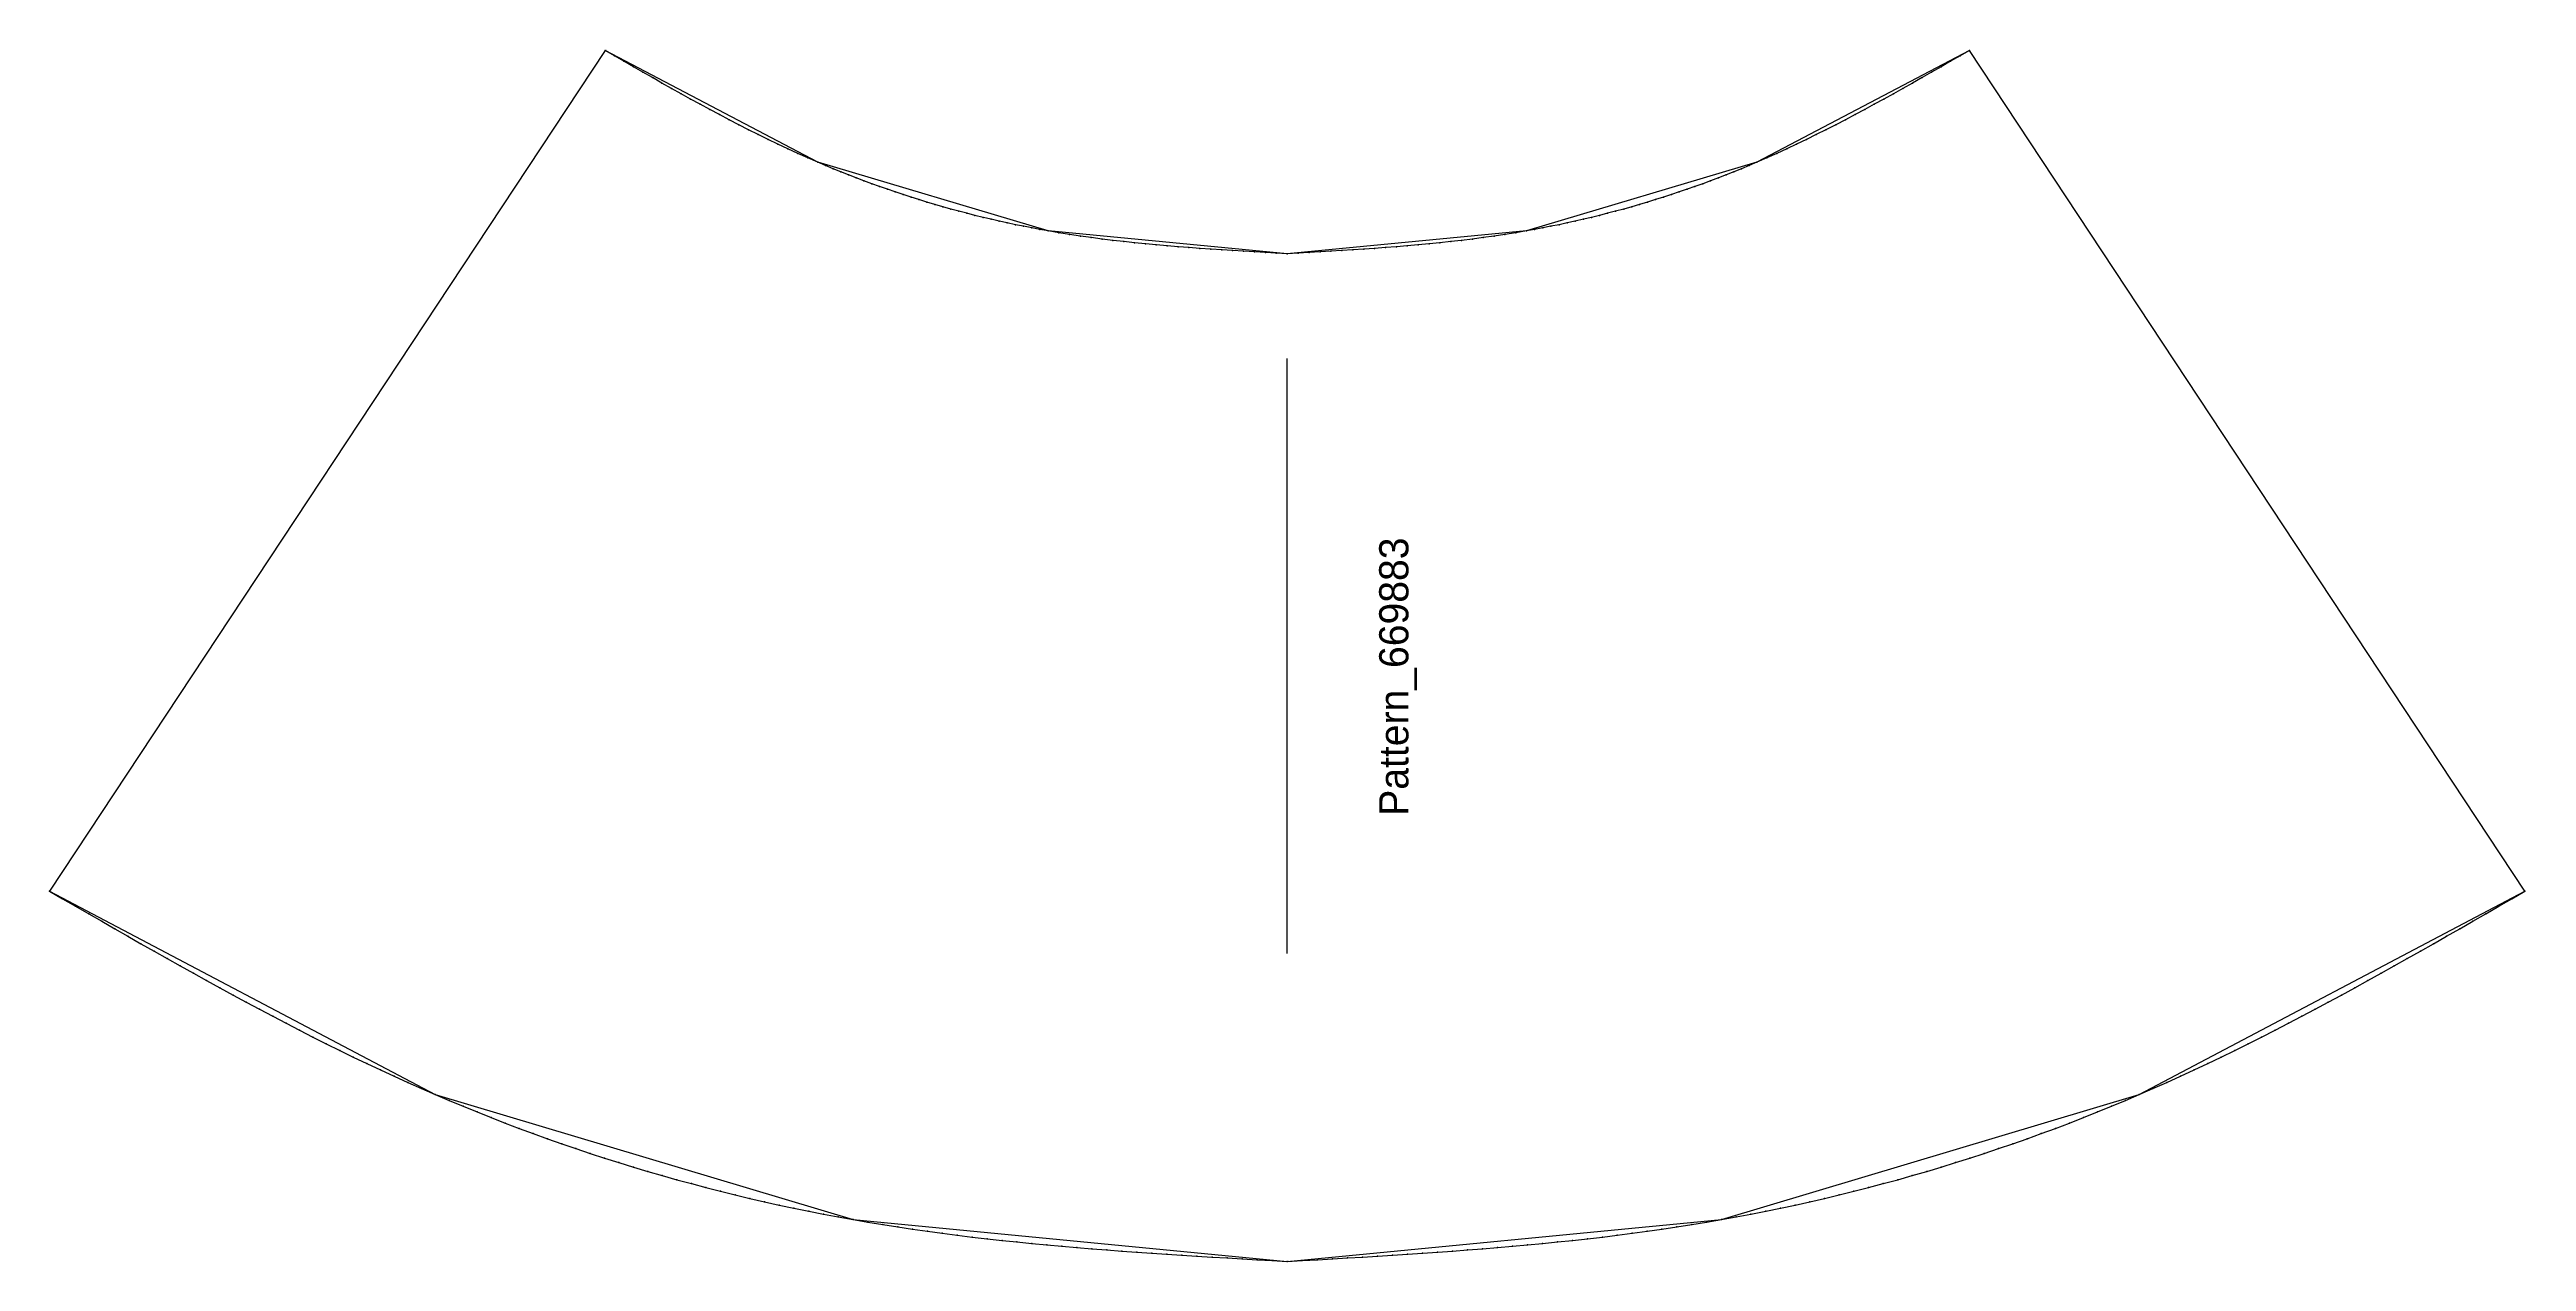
# Model space of a CAD drawing. Extents: x -807 to 1149, y 0 to 1843.
# Drawn here: x 400 to 1149, y 395 to 762 of the extents above; entities that cross this region are included whole.
import ezdxf

# ---------------------------------------------------------------- set-up
doc = ezdxf.new("R2010")
doc.units = 0

# ---------------------------------------------------------------- blocks, each defined once
blk = doc.blocks.new('Pattern_669883_M')
at = {"layer": '1'}
blk.add_lwpolyline([(774.39093, 699.874756), (702.020752, 706.773804), (632.351196, 727.538818), (568.009949, 761.381165), (399.981628, 507.079224), (516.678162, 445.54071), (643.071472, 407.729675), (774.39093, 395.074799), (905.710388, 407.729675), (1032.10376, 445.54071), (1148.800293, 507.079224), (980.771912, 761.381165), (916.430664, 727.538818), (846.761108, 706.773804)], close=True, dxfattribs=at)
at = {"layer": '14'}
blk.add_lwpolyline([(774.39093, 699.874756), (702.020752, 706.773804), (632.351196, 727.538818), (568.009949, 761.381165), (399.981628, 507.079224), (516.678162, 445.54071), (643.071472, 407.729675), (774.39093, 395.074799), (905.710388, 407.729675), (1032.10376, 445.54071), (1148.800293, 507.079224), (980.771912, 761.381165), (916.430664, 727.538818), (846.761108, 706.773804)], close=True, dxfattribs=at)
at = {"layer": '2'}
for p in [(568.009949, 761.381165), (568.009949, 761.381165), (568.009949, 761.381165), (980.771912, 761.381165), (980.771912, 761.381165), (980.771912, 761.381165), (774.39093, 699.874756), (774.39093, 699.874756), (774.39093, 699.874756), (399.981628, 507.079224), (399.981628, 507.079224), (399.981628, 507.079224), (1148.800293, 507.079224), (1148.800293, 507.079224), (1148.800293, 507.079224), (774.39093, 395.074799), (774.39093, 395.074799), (774.39093, 395.074799)]:
    blk.add_point(p, dxfattribs=at)
at = {"layer": '3'}
for p in [(570.879578, 759.726196), (573.749512, 758.072876), (975.032349, 758.072876), (977.902283, 759.726196), (576.620544, 756.422485), (579.493347, 754.776489), (582.368713, 753.136353), (585.247314, 751.50354), (588.129944, 749.879456), (960.651917, 749.879456), (963.534546, 751.50354), (966.413147, 753.136353), (969.288513, 754.776489), (972.161316, 756.422485), (591.017334, 748.265503), (593.910156, 746.663147), (596.809204, 745.073792), (599.71521, 743.498901), (602.628906, 741.939941), (946.152954, 741.939941), (949.06665, 743.498901), (951.972656, 745.073792), (954.871704, 746.663147), (957.764526, 748.265503), (605.551025, 740.398254), (608.482361, 738.875305), (611.423584, 737.372559), (614.375366, 735.891418), (617.338623, 734.43335), (931.443237, 734.43335), (934.406494, 735.891418), (937.358276, 737.372559), (940.2995, 738.875305), (943.230835, 740.398254), (620.313965, 732.999756), (623.302124, 731.592041), (626.303955, 730.211731), (629.320068, 728.860168), (632.351196, 727.538818), (632.351196, 727.538818), (632.351196, 727.538818), (916.430664, 727.538818), (916.430664, 727.538818), (916.430664, 727.538818), (919.461792, 728.860168), (922.477905, 730.211731), (925.479736, 731.592041), (928.467896, 732.999756), (634.660889, 726.557434), (636.978943, 725.594482), (639.305237, 724.649963), (641.639526, 723.723999), (643.981689, 722.81665), (646.331421, 721.927979), (648.688599, 721.057983), (651.052979, 720.206726), (653.424377, 719.37439), (895.357483, 719.37439), (897.728882, 720.206726), (900.093262, 721.057983), (902.450439, 721.927979), (904.800171, 722.81665), (907.142334, 723.723999), (909.476624, 724.649963), (911.802917, 725.594482), (914.120972, 726.557434), (655.802612, 718.560913), (658.1875, 717.766357), (660.578735, 716.990845), (662.976257, 716.234375), (665.379822, 715.49707), (667.789185, 714.778931), (670.204163, 714.080078), (672.624573, 713.400513), (675.050232, 712.740295), (677.480896, 712.099548), (871.300964, 712.099548), (873.731628, 712.740295), (876.157288, 713.400513), (878.577698, 714.080078), (880.992676, 714.778931), (883.402039, 715.49707), (885.805603, 716.234375), (888.203125, 716.990845), (890.59436, 717.766357), (892.979248, 718.560913), (679.916443, 711.478271), (682.356567, 710.876526), (684.801208, 710.294434), (687.25, 709.731995), (689.702881, 709.18927), (692.159546, 708.666382), (694.619873, 708.16333), (697.083679, 707.680176), (699.550659, 707.21698), (702.020752, 706.773804), (702.020752, 706.773804), (702.020752, 706.773804), (705.280701, 706.220154), (708.544556, 705.700073), (711.812195, 705.211975), (715.083435, 704.75415), (718.358154, 704.325134), (830.423706, 704.325134), (833.698425, 704.75415), (836.969666, 705.211975), (840.237305, 705.700073), (843.50116, 706.220154), (846.761108, 706.773804), (846.761108, 706.773804), (846.761108, 706.773804), (849.231201, 707.21698), (851.698181, 707.680176), (854.161987, 708.16333), (856.622314, 708.666382), (859.078979, 709.18927), (861.53186, 709.731995), (863.980652, 710.294434), (866.425293, 710.876526), (868.865417, 711.478271), (721.636108, 703.923218), (724.917114, 703.546875), (728.201111, 703.194397), (731.487854, 702.864258), (734.777222, 702.554932), (738.069031, 702.264587), (741.363037, 701.991821), (744.65918, 701.734985), (747.957214, 701.492432), (751.25708, 701.262573), (754.558472, 701.043884), (757.861328, 700.834595), (761.165405, 700.633301), (764.470581, 700.438232), (767.776672, 700.247864), (771.083496, 700.060547), (777.698364, 700.060547), (781.005188, 700.247864), (784.311279, 700.438232), (787.616455, 700.633301), (790.920593, 700.834595), (794.223389, 701.043884), (797.52478, 701.262573), (800.824646, 701.492432), (804.122681, 701.734985), (807.418823, 701.991821), (810.71283, 702.264587), (814.004639, 702.554932), (817.294006, 702.864319), (820.58075, 703.194397), (823.864746, 703.546875), (827.145752, 703.923218), (403.929779, 504.796478), (407.878113, 502.515015), (1140.903809, 502.515015), (1144.852173, 504.796478), (411.827148, 500.235931), (415.777496, 497.960388), (419.729767, 495.689514), (1129.052124, 495.689514), (1133.004395, 497.960388), (1136.954834, 500.235931), (423.68454, 493.424438), (427.642334, 491.166321), (431.603821, 488.91626), (1117.178101, 488.91626), (1121.139648, 491.16629), (1125.097412, 493.424438), (435.569611, 486.675415), (439.540192, 484.444916), (443.516205, 482.225891), (447.498169, 480.019501), (1101.283691, 480.019501), (1105.265747, 482.225891), (1109.241699, 484.444916), (1113.21228, 486.675415), (451.486816, 477.826843), (455.482574, 475.649078), (459.486084, 473.487335), (1089.295898, 473.487335), (1093.299316, 475.649078), (1097.295166, 477.826843), (463.497955, 471.342743), (467.518768, 469.216431), (471.549072, 467.109589), (475.589539, 465.023254), (1073.192383, 465.023254), (1077.23291, 467.109589), (1081.263184, 469.216431), (1085.283936, 471.342743), (479.640656, 462.958649), (483.703003, 460.91687), (487.777252, 458.899048), (1061.004639, 458.899048), (1065.078857, 460.91687), (1069.141235, 462.958649), (491.863983, 456.906311), (495.963654, 454.93985), (500.077026, 453.000732), (504.204529, 451.090149), (1044.577393, 451.090149), (1048.704956, 453.000732), (1052.818237, 454.93985), (1056.917969, 456.906311), (508.346832, 449.209167), (512.504517, 447.359009), (516.678162, 445.54071), (516.678162, 445.54071), (516.678162, 445.54071), (520.867676, 443.755432), (1027.914185, 443.755432), (1032.10376, 445.54071), (1032.10376, 445.54071), (1032.10376, 445.54071), (1036.277344, 447.358978), (1040.435059, 449.209167), (525.072632, 442.003601), (529.29248, 440.285278), (533.526855, 438.600586), (537.775513, 436.949615), (542.038025, 435.33252), (1006.743896, 435.33252), (1011.006409, 436.949615), (1015.255066, 438.600586), (1019.489502, 440.285278), (1023.70929, 442.003601), (546.314026, 433.749359), (550.603149, 432.200256), (554.90509, 430.685333), (559.219482, 429.204712), (563.545898, 427.758453), (985.236023, 427.758453), (989.562439, 429.204712), (993.876831, 430.685333), (998.178711, 432.200256), (1002.467896, 433.749359), (567.883972, 426.34668), (572.233398, 424.969543), (576.593872, 423.627106), (580.964844, 422.319519), (585.346191, 421.046814), (589.737305, 419.809143), (959.044556, 419.809143), (963.43573, 421.046814), (967.817017, 422.319489), (972.187988, 423.627106), (976.548462, 424.969543), (980.897888, 426.34668), (594.138062, 418.606628), (598.547913, 417.439392), (602.966614, 416.307495), (607.393738, 415.21109), (611.828979, 414.150269), (616.271912, 413.125122), (620.722168, 412.135742), (928.059692, 412.135742), (932.51001, 413.125122), (936.952881, 414.150269), (941.388123, 415.21109), (945.815247, 416.307495), (950.233948, 417.439392), (954.643799, 418.606628), (625.179504, 411.182312), (629.643433, 410.264832), (634.113647, 409.383545), (638.589783, 408.538422), (643.071472, 407.729675), (643.071472, 407.729675), (643.071472, 407.729675), (647.557983, 406.957275), (652.048645, 406.220276), (656.543396, 405.517456), (661.042053, 404.847534), (887.739807, 404.847534), (892.238464, 405.517456), (896.733215, 406.220276), (901.223877, 406.957275), (905.710388, 407.729675), (905.710388, 407.729675), (905.710388, 407.729675), (910.192078, 408.538422), (914.668213, 409.383545), (919.138428, 410.264832), (923.602356, 411.182312), (665.544495, 404.209229), (670.050598, 403.601318), (674.560181, 403.02243), (679.073181, 402.471375), (683.589478, 401.946899), (688.108826, 401.447632), (692.631226, 400.972412), (697.156433, 400.519928), (701.684326, 400.088898), (706.214844, 399.67804), (710.747803, 399.286133), (715.283081, 398.911865), (719.820496, 398.553955), (724.359985, 398.211182), (728.901367, 397.882263), (733.44458, 397.565918), (737.98938, 397.260864), (810.79248, 397.260864), (815.33728, 397.565918), (819.880493, 397.882263), (824.421875, 398.211182), (828.961365, 398.553955), (833.498779, 398.911865), (838.034058, 399.286133), (842.567017, 399.67804), (847.097534, 400.088898), (851.625427, 400.519928), (856.150635, 400.972412), (860.673035, 401.447632), (865.192383, 401.946899), (869.708618, 402.471375), (874.22168, 403.02243), (878.731262, 403.601318), (883.237366, 404.209229), (742.535706, 396.96582), (747.083374, 396.679565), (751.632324, 396.400757), (756.182373, 396.128204), (760.733398, 395.860596), (765.285278, 395.59668), (769.83783, 395.335144), (778.944031, 395.335144), (783.496582, 395.59668), (788.048462, 395.860596), (792.599487, 396.128204), (797.149536, 396.400757), (801.698486, 396.679565), (806.246155, 396.96582)]:
    blk.add_point(p, dxfattribs=at)
at = {"layer": '7'}
blk.add_line((774.390991, 488.227966), (774.390991, 668.227966), dxfattribs=at)
at = {"layer": '8'}
blk.add_lwpolyline([(774.39093, 699.874756), (771.083496, 700.060547), (767.776672, 700.247864), (764.470581, 700.438232), (761.165405, 700.633301), (757.861328, 700.834595), (754.558472, 701.043884), (751.25708, 701.262573), (747.957214, 701.492432), (744.65918, 701.734985), (741.363037, 701.991821), (738.069031, 702.264587), (734.777222, 702.554932), (731.487854, 702.864258), (728.201111, 703.194397), (724.917114, 703.546875), (721.636108, 703.923218), (718.358154, 704.325134), (715.083435, 704.75415), (711.812195, 705.211975), (708.544556, 705.700073), (705.280701, 706.220154), (702.020752, 706.773804), (699.550659, 707.21698), (697.083679, 707.680176), (694.619873, 708.16333), (692.159546, 708.666382), (689.702881, 709.18927), (687.25, 709.731995), (684.801208, 710.294434), (682.356567, 710.876526), (679.916443, 711.478271), (677.480896, 712.099548), (675.050232, 712.740295), (672.624573, 713.400513), (670.204163, 714.080078), (667.789185, 714.778931), (665.379822, 715.49707), (662.976257, 716.234375), (660.578735, 716.990845), (658.1875, 717.766357), (655.802612, 718.560913), (653.424377, 719.37439), (651.052979, 720.206726), (648.688599, 721.057983), (646.331421, 721.927979), (643.981689, 722.81665), (641.639526, 723.723999), (639.305237, 724.649963), (636.978943, 725.594482), (634.660889, 726.557434), (632.351196, 727.538818), (629.320068, 728.860168), (626.303955, 730.211731), (623.302124, 731.592041), (620.313965, 732.999756), (617.338623, 734.43335), (614.375366, 735.891418), (611.423584, 737.372559), (608.482361, 738.875305), (605.551025, 740.398254), (602.628906, 741.939941), (599.71521, 743.498901), (596.809204, 745.073792), (593.910156, 746.663147), (591.017334, 748.265503), (588.129944, 749.879456), (585.247314, 751.50354), (582.368713, 753.136353), (579.493347, 754.776489), (576.620544, 756.422485), (573.749512, 758.072876), (570.879578, 759.726196), (568.009949, 761.381165), (399.981628, 507.079224), (403.929779, 504.796478), (407.878113, 502.515015), (411.827148, 500.235931), (415.777496, 497.960388), (419.729767, 495.689514), (423.68454, 493.424438), (427.642334, 491.166321), (431.603821, 488.91626), (435.569611, 486.675415), (439.540192, 484.444916), (443.516205, 482.225891), (447.498169, 480.019501), (451.486816, 477.826843), (455.482574, 475.649078), (459.486084, 473.487335), (463.497955, 471.342743), (467.518768, 469.216431), (471.549072, 467.109589), (475.589539, 465.023254), (479.640656, 462.958649), (483.703003, 460.91687), (487.777252, 458.899048), (491.863983, 456.906311), (495.963654, 454.93985), (500.077026, 453.000732), (504.204529, 451.090149), (508.346832, 449.209167), (512.504517, 447.359009), (516.678162, 445.54071), (520.867676, 443.755432), (525.072632, 442.003601), (529.29248, 440.285278), (533.526855, 438.600586), (537.775513, 436.949615), (542.038025, 435.33252), (546.314026, 433.749359), (550.603149, 432.200256), (554.90509, 430.685333), (559.219482, 429.204712), (563.545898, 427.758453), (567.883972, 426.34668), (572.233398, 424.969543), (576.593872, 423.627106), (580.964844, 422.319519), (585.346191, 421.046814), (589.737305, 419.809143), (594.138062, 418.606628), (598.547913, 417.439392), (602.966614, 416.307495), (607.393738, 415.21109), (611.828979, 414.150269), (616.271912, 413.125122), (620.722168, 412.135742), (625.179504, 411.182312), (629.643433, 410.264832), (634.113647, 409.383545), (638.589783, 408.538422), (643.071472, 407.729675), (647.557983, 406.957275), (652.048645, 406.220276), (656.543396, 405.517456), (661.042053, 404.847534), (665.544495, 404.209229), (670.050598, 403.601318), (674.560181, 403.02243), (679.073181, 402.471375), (683.589478, 401.946899), (688.108826, 401.447632), (692.631226, 400.972412), (697.156433, 400.519928), (701.684326, 400.088898), (706.214844, 399.67804), (710.747803, 399.286133), (715.283081, 398.911865), (719.820496, 398.553955), (724.359985, 398.211182), (728.901367, 397.882263), (733.44458, 397.565918), (737.98938, 397.260864), (742.535706, 396.96582), (747.083374, 396.679565), (751.632324, 396.400757), (756.182373, 396.128204), (760.733398, 395.860596), (765.285278, 395.59668), (769.83783, 395.335144), (774.39093, 395.074799), (778.944031, 395.335144), (783.496582, 395.59668), (788.048462, 395.860596), (792.599487, 396.128204), (797.149536, 396.400757), (801.698486, 396.679565), (806.246155, 396.96582), (810.79248, 397.260864), (815.33728, 397.565918), (819.880493, 397.882263), (824.421875, 398.211182), (828.961365, 398.553955), (833.498779, 398.911865), (838.034058, 399.286133), (842.567017, 399.67804), (847.097534, 400.088898), (851.625427, 400.519928), (856.150635, 400.972412), (860.673035, 401.447632), (865.192383, 401.946899), (869.708618, 402.471375), (874.22168, 403.02243), (878.731262, 403.601318), (883.237366, 404.209229), (887.739807, 404.847534), (892.238464, 405.517456), (896.733215, 406.220276), (901.223877, 406.957275), (905.710388, 407.729675), (910.192078, 408.538422), (914.668213, 409.383545), (919.138428, 410.264832), (923.602356, 411.182312), (928.059692, 412.135742), (932.51001, 413.125122), (936.952881, 414.150269), (941.388123, 415.21109), (945.815247, 416.307495), (950.233948, 417.439392), (954.643799, 418.606628), (959.044556, 419.809143), (963.43573, 421.046814), (967.817017, 422.319489), (972.187988, 423.627106), (976.548462, 424.969543), (980.897888, 426.34668), (985.236023, 427.758453), (989.562439, 429.204712), (993.876831, 430.685333), (998.178711, 432.200256), (1002.467896, 433.749359), (1006.743896, 435.33252), (1011.006409, 436.949615), (1015.255066, 438.600586), (1019.489502, 440.285278), (1023.70929, 442.003601), (1027.914185, 443.755432), (1032.10376, 445.54071), (1036.277344, 447.358978), (1040.435059, 449.209167), (1044.577393, 451.090149), (1048.704956, 453.000732), (1052.818237, 454.93985), (1056.917969, 456.906311), (1061.004639, 458.899048), (1065.078857, 460.91687), (1069.141235, 462.958649), (1073.192383, 465.023254), (1077.23291, 467.109589), (1081.263184, 469.216431), (1085.283936, 471.342743), (1089.295898, 473.487335), (1093.299316, 475.649078), (1097.295166, 477.826843), (1101.283691, 480.019501), (1105.265747, 482.225891), (1109.241699, 484.444916), (1113.21228, 486.675415), (1117.178101, 488.91626), (1121.139648, 491.16629), (1125.097412, 493.424438), (1129.052124, 495.689514), (1133.004395, 497.960388), (1136.954834, 500.235931), (1140.903809, 502.515015), (1144.852173, 504.796478), (1148.800293, 507.079224), (980.771912, 761.381165), (977.902283, 759.726196), (975.032349, 758.072876), (972.161316, 756.422485), (969.288513, 754.776489), (966.413147, 753.136353), (963.534546, 751.50354), (960.651917, 749.879456), (957.764526, 748.265503), (954.871704, 746.663147), (951.972656, 745.073792), (949.06665, 743.498901), (946.152954, 741.939941), (943.230835, 740.398254), (940.2995, 738.875305), (937.358276, 737.372559), (934.406494, 735.891418), (931.443237, 734.43335), (928.467896, 732.999756), (925.479736, 731.592041), (922.477905, 730.211731), (919.461792, 728.860168), (916.430664, 727.538818), (914.120972, 726.557434), (911.802917, 725.594482), (909.476624, 724.649963), (907.142334, 723.723999), (904.800171, 722.81665), (902.450439, 721.927979), (900.093262, 721.057983), (897.728882, 720.206726), (895.357483, 719.37439), (892.979248, 718.560913), (890.59436, 717.766357), (888.203125, 716.990845), (885.805603, 716.234375), (883.402039, 715.49707), (880.992676, 714.778931), (878.577698, 714.080078), (876.157288, 713.400513), (873.731628, 712.740295), (871.300964, 712.099548), (868.865417, 711.478271), (866.425293, 710.876526), (863.980652, 710.294434), (861.53186, 709.731995), (859.078979, 709.18927), (856.622314, 708.666382), (854.161987, 708.16333), (851.698181, 707.680176), (849.231201, 707.21698), (846.761108, 706.773804), (843.50116, 706.220154), (840.237305, 705.700073), (836.969666, 705.211975), (833.698425, 704.75415), (830.423706, 704.325134), (827.145752, 703.923218), (823.864746, 703.546875), (820.58075, 703.194397), (817.294006, 702.864319), (814.004639, 702.554932), (810.71283, 702.264587), (807.418823, 701.991821), (804.122681, 701.734985), (800.824646, 701.492432), (797.52478, 701.262573), (794.223389, 701.043884), (790.920593, 700.834595), (787.616455, 700.633301), (784.311279, 700.438232), (781.005188, 700.247864), (777.698364, 700.060547)], close=True, dxfattribs=at)
at = {"layer": '84'}
blk.add_lwpolyline([(771.083496, 700.060547), (767.776672, 700.247864), (764.470581, 700.438232), (761.165405, 700.633301), (757.861328, 700.834595), (754.558472, 701.043884), (751.25708, 701.262573), (747.957214, 701.492432), (744.65918, 701.734985), (741.363037, 701.991821), (738.069031, 702.264587), (734.777222, 702.554932), (731.487854, 702.864258), (728.201111, 703.194397), (724.917114, 703.546875), (721.636108, 703.923218), (718.358154, 704.325134), (715.083435, 704.75415), (711.812195, 705.211975), (708.544556, 705.700073), (705.280701, 706.220154), (702.020752, 706.773804), (699.550659, 707.21698), (697.083679, 707.680176), (694.619873, 708.16333), (692.159546, 708.666382), (689.702881, 709.18927), (687.25, 709.731995), (684.801208, 710.294434), (682.356567, 710.876526), (679.916443, 711.478271), (677.480896, 712.099548), (675.050232, 712.740295), (672.624573, 713.400513), (670.204163, 714.080078), (667.789185, 714.778931), (665.379822, 715.49707), (662.976257, 716.234375), (660.578735, 716.990845), (658.1875, 717.766357), (655.802612, 718.560913), (653.424377, 719.37439), (651.052979, 720.206726), (648.688599, 721.057983), (646.331421, 721.927979), (643.981689, 722.81665), (641.639526, 723.723999), (639.305237, 724.649963), (636.978943, 725.594482), (634.660889, 726.557434), (632.351196, 727.538818), (629.320068, 728.860168), (626.303955, 730.211731), (623.302124, 731.592041), (620.313965, 732.999756), (617.338623, 734.43335), (614.375366, 735.891418), (611.423584, 737.372559), (608.482361, 738.875305), (605.551025, 740.398254), (602.628906, 741.939941), (599.71521, 743.498901), (596.809204, 745.073792), (593.910156, 746.663147), (591.017334, 748.265503), (588.129944, 749.879456), (585.247314, 751.50354), (582.368713, 753.136353), (579.493347, 754.776489), (576.620544, 756.422485), (573.749512, 758.072876), (570.879578, 759.726196), (568.009949, 761.381165), (399.981628, 507.079224), (403.929779, 504.796478), (407.878113, 502.515015), (411.827148, 500.235931), (415.777496, 497.960388), (419.729767, 495.689514), (423.68454, 493.424438), (427.642334, 491.166321), (431.603821, 488.91626), (435.569611, 486.675415), (439.540192, 484.444916), (443.516205, 482.225891), (447.498169, 480.019501), (451.486816, 477.826843), (455.482574, 475.649078), (459.486084, 473.487335), (463.497955, 471.342743), (467.518768, 469.216431), (471.549072, 467.109589), (475.589539, 465.023254), (479.640656, 462.958649), (483.703003, 460.91687), (487.777252, 458.899048), (491.863983, 456.906311), (495.963654, 454.93985), (500.077026, 453.000732), (504.204529, 451.090149), (508.346832, 449.209167), (512.504517, 447.359009), (516.678162, 445.54071), (520.867676, 443.755432), (525.072632, 442.003601), (529.29248, 440.285278), (533.526855, 438.600586), (537.775513, 436.949615), (542.038025, 435.33252), (546.314026, 433.749359), (550.603149, 432.200256), (554.90509, 430.685333), (559.219482, 429.204712), (563.545898, 427.758453), (567.883972, 426.34668), (572.233398, 424.969543), (576.593872, 423.627106), (580.964844, 422.319519), (585.346191, 421.046814), (589.737305, 419.809143), (594.138062, 418.606628), (598.547913, 417.439392), (602.966614, 416.307495), (607.393738, 415.21109), (611.828979, 414.150269), (616.271912, 413.125122), (620.722168, 412.135742), (625.179504, 411.182312), (629.643433, 410.264832), (634.113647, 409.383545), (638.589783, 408.538422), (643.071472, 407.729675), (647.557983, 406.957275), (652.048645, 406.220276), (656.543396, 405.517456), (661.042053, 404.847534), (665.544495, 404.209229), (670.050598, 403.601318), (674.560181, 403.02243), (679.073181, 402.471375), (683.589478, 401.946899), (688.108826, 401.447632), (692.631226, 400.972412), (697.156433, 400.519928), (701.684326, 400.088898), (706.214844, 399.67804), (710.747803, 399.286133), (715.283081, 398.911865), (719.820496, 398.553955), (724.359985, 398.211182), (728.901367, 397.882263), (733.44458, 397.565918), (737.98938, 397.260864), (742.535706, 396.96582), (747.083374, 396.679565), (751.632324, 396.400757), (756.182373, 396.128204), (760.733398, 395.860596), (765.285278, 395.59668), (769.83783, 395.335144), (774.39093, 395.074799), (778.944031, 395.335144), (783.496582, 395.59668), (788.048462, 395.860596), (792.599487, 396.128204), (797.149536, 396.400757), (801.698486, 396.679565), (806.246155, 396.96582), (810.79248, 397.260864), (815.33728, 397.565918), (819.880493, 397.882263), (824.421875, 398.211182), (828.961365, 398.553955), (833.498779, 398.911865), (838.034058, 399.286133), (842.567017, 399.67804), (847.097534, 400.088898), (851.625427, 400.519928), (856.150635, 400.972412), (860.673035, 401.447632), (865.192383, 401.946899), (869.708618, 402.471375), (874.22168, 403.02243), (878.731262, 403.601318), (883.237366, 404.209229), (887.739807, 404.847534), (892.238464, 405.517456), (896.733215, 406.220276), (901.223877, 406.957275), (905.710388, 407.729675), (910.192078, 408.538422), (914.668213, 409.383545), (919.138428, 410.264832), (923.602356, 411.182312), (928.059692, 412.135742), (932.51001, 413.125122), (936.952881, 414.150269), (941.388123, 415.21109), (945.815247, 416.307495), (950.233948, 417.439392), (954.643799, 418.606628), (959.044556, 419.809143), (963.43573, 421.046814), (967.817017, 422.319489), (972.187988, 423.627106), (976.548462, 424.969543), (980.897888, 426.34668), (985.236023, 427.758453), (989.562439, 429.204712), (993.876831, 430.685333), (998.178711, 432.200256), (1002.467896, 433.749359), (1006.743896, 435.33252), (1011.006409, 436.949615), (1015.255066, 438.600586), (1019.489502, 440.285278), (1023.70929, 442.003601), (1027.914185, 443.755432), (1032.10376, 445.54071), (1036.277344, 447.358978), (1040.435059, 449.209167), (1044.577393, 451.090149), (1048.704956, 453.000732), (1052.818237, 454.93985), (1056.917969, 456.906311), (1061.004639, 458.899048), (1065.078857, 460.91687), (1069.141235, 462.958649), (1073.192383, 465.023254), (1077.23291, 467.109589), (1081.263184, 469.216431), (1085.283936, 471.342743), (1089.295898, 473.487335), (1093.299316, 475.649078), (1097.295166, 477.826843), (1101.283691, 480.019501), (1105.265747, 482.225891), (1109.241699, 484.444916), (1113.21228, 486.675415), (1117.178101, 488.91626), (1121.139648, 491.16629), (1125.097412, 493.424438), (1129.052124, 495.689514), (1133.004395, 497.960388), (1136.954834, 500.235931), (1140.903809, 502.515015), (1144.852173, 504.796478), (1148.800293, 507.079224), (980.771912, 761.381165), (977.902283, 759.726196), (975.032349, 758.072876), (972.161316, 756.422485), (969.288513, 754.776489), (966.413147, 753.136353), (963.534546, 751.50354), (960.651917, 749.879456), (957.764526, 748.265503), (954.871704, 746.663147), (951.972656, 745.073792), (949.06665, 743.498901), (946.152954, 741.939941), (943.230835, 740.398254), (940.2995, 738.875305), (937.358276, 737.372559), (934.406494, 735.891418), (931.443237, 734.43335), (928.467896, 732.999756), (925.479736, 731.592041), (922.477905, 730.211731), (919.461792, 728.860168), (916.430664, 727.538818), (914.120972, 726.557434), (911.802917, 725.594482), (909.476624, 724.649963), (907.142334, 723.723999), (904.800171, 722.81665), (902.450439, 721.927979), (900.093262, 721.057983), (897.728882, 720.206726), (895.357483, 719.37439), (892.979248, 718.560913), (890.59436, 717.766357), (888.203125, 716.990845), (885.805603, 716.234375), (883.402039, 715.49707), (880.992676, 714.778931), (878.577698, 714.080078), (876.157288, 713.400513), (873.731628, 712.740295), (871.300964, 712.099548), (868.865417, 711.478271), (866.425293, 710.876526), (863.980652, 710.294434), (861.53186, 709.731995), (859.078979, 709.18927), (856.622314, 708.666382), (854.161987, 708.16333), (851.698181, 707.680176), (849.231201, 707.21698), (846.761108, 706.773804), (843.50116, 706.220154), (840.237305, 705.700073), (836.969666, 705.211975), (833.698425, 704.75415), (830.423706, 704.325134), (827.145752, 703.923218), (823.864746, 703.546875), (820.58075, 703.194397), (817.294006, 702.864319), (814.004639, 702.554932), (810.71283, 702.264587), (807.418823, 701.991821), (804.122681, 701.734985), (800.824646, 701.492432), (797.52478, 701.262573), (794.223389, 701.043884), (790.920593, 700.834595), (787.616455, 700.633301), (784.311279, 700.438232), (781.005188, 700.247864), (777.698364, 700.060547), (774.39093, 699.874756)], close=True, dxfattribs=at)
at = {"layer": '85'}
blk.add_lwpolyline([(771.083496, 700.060547), (767.776672, 700.247864), (764.470581, 700.438232), (761.165405, 700.633301), (757.861328, 700.834595), (754.558472, 701.043884), (751.25708, 701.262573), (747.957214, 701.492432), (744.65918, 701.734985), (741.363037, 701.991821), (738.069031, 702.264587), (734.777222, 702.554932), (731.487854, 702.864258), (728.201111, 703.194397), (724.917114, 703.546875), (721.636108, 703.923218), (718.358154, 704.325134), (715.083435, 704.75415), (711.812195, 705.211975), (708.544556, 705.700073), (705.280701, 706.220154), (702.020752, 706.773804), (699.550659, 707.21698), (697.083679, 707.680176), (694.619873, 708.16333), (692.159546, 708.666382), (689.702881, 709.18927), (687.25, 709.731995), (684.801208, 710.294434), (682.356567, 710.876526), (679.916443, 711.478271), (677.480896, 712.099548), (675.050232, 712.740295), (672.624573, 713.400513), (670.204163, 714.080078), (667.789185, 714.778931), (665.379822, 715.49707), (662.976257, 716.234375), (660.578735, 716.990845), (658.1875, 717.766357), (655.802612, 718.560913), (653.424377, 719.37439), (651.052979, 720.206726), (648.688599, 721.057983), (646.331421, 721.927979), (643.981689, 722.81665), (641.639526, 723.723999), (639.305237, 724.649963), (636.978943, 725.594482), (634.660889, 726.557434), (632.351196, 727.538818), (629.320068, 728.860168), (626.303955, 730.211731), (623.302124, 731.592041), (620.313965, 732.999756), (617.338623, 734.43335), (614.375366, 735.891418), (611.423584, 737.372559), (608.482361, 738.875305), (605.551025, 740.398254), (602.628906, 741.939941), (599.71521, 743.498901), (596.809204, 745.073792), (593.910156, 746.663147), (591.017334, 748.265503), (588.129944, 749.879456), (585.247314, 751.50354), (582.368713, 753.136353), (579.493347, 754.776489), (576.620544, 756.422485), (573.749512, 758.072876), (570.879578, 759.726196), (568.009949, 761.381165), (399.981628, 507.079224), (403.929779, 504.796478), (407.878113, 502.515015), (411.827148, 500.235931), (415.777496, 497.960388), (419.729767, 495.689514), (423.68454, 493.424438), (427.642334, 491.166321), (431.603821, 488.91626), (435.569611, 486.675415), (439.540192, 484.444916), (443.516205, 482.225891), (447.498169, 480.019501), (451.486816, 477.826843), (455.482574, 475.649078), (459.486084, 473.487335), (463.497955, 471.342743), (467.518768, 469.216431), (471.549072, 467.109589), (475.589539, 465.023254), (479.640656, 462.958649), (483.703003, 460.91687), (487.777252, 458.899048), (491.863983, 456.906311), (495.963654, 454.93985), (500.077026, 453.000732), (504.204529, 451.090149), (508.346832, 449.209167), (512.504517, 447.359009), (516.678162, 445.54071), (520.867676, 443.755432), (525.072632, 442.003601), (529.29248, 440.285278), (533.526855, 438.600586), (537.775513, 436.949615), (542.038025, 435.33252), (546.314026, 433.749359), (550.603149, 432.200256), (554.90509, 430.685333), (559.219482, 429.204712), (563.545898, 427.758453), (567.883972, 426.34668), (572.233398, 424.969543), (576.593872, 423.627106), (580.964844, 422.319519), (585.346191, 421.046814), (589.737305, 419.809143), (594.138062, 418.606628), (598.547913, 417.439392), (602.966614, 416.307495), (607.393738, 415.21109), (611.828979, 414.150269), (616.271912, 413.125122), (620.722168, 412.135742), (625.179504, 411.182312), (629.643433, 410.264832), (634.113647, 409.383545), (638.589783, 408.538422), (643.071472, 407.729675), (647.557983, 406.957275), (652.048645, 406.220276), (656.543396, 405.517456), (661.042053, 404.847534), (665.544495, 404.209229), (670.050598, 403.601318), (674.560181, 403.02243), (679.073181, 402.471375), (683.589478, 401.946899), (688.108826, 401.447632), (692.631226, 400.972412), (697.156433, 400.519928), (701.684326, 400.088898), (706.214844, 399.67804), (710.747803, 399.286133), (715.283081, 398.911865), (719.820496, 398.553955), (724.359985, 398.211182), (728.901367, 397.882263), (733.44458, 397.565918), (737.98938, 397.260864), (742.535706, 396.96582), (747.083374, 396.679565), (751.632324, 396.400757), (756.182373, 396.128204), (760.733398, 395.860596), (765.285278, 395.59668), (769.83783, 395.335144), (774.39093, 395.074799), (778.944031, 395.335144), (783.496582, 395.59668), (788.048462, 395.860596), (792.599487, 396.128204), (797.149536, 396.400757), (801.698486, 396.679565), (806.246155, 396.96582), (810.79248, 397.260864), (815.33728, 397.565918), (819.880493, 397.882263), (824.421875, 398.211182), (828.961365, 398.553955), (833.498779, 398.911865), (838.034058, 399.286133), (842.567017, 399.67804), (847.097534, 400.088898), (851.625427, 400.519928), (856.150635, 400.972412), (860.673035, 401.447632), (865.192383, 401.946899), (869.708618, 402.471375), (874.22168, 403.02243), (878.731262, 403.601318), (883.237366, 404.209229), (887.739807, 404.847534), (892.238464, 405.517456), (896.733215, 406.220276), (901.223877, 406.957275), (905.710388, 407.729675), (910.192078, 408.538422), (914.668213, 409.383545), (919.138428, 410.264832), (923.602356, 411.182312), (928.059692, 412.135742), (932.51001, 413.125122), (936.952881, 414.150269), (941.388123, 415.21109), (945.815247, 416.307495), (950.233948, 417.439392), (954.643799, 418.606628), (959.044556, 419.809143), (963.43573, 421.046814), (967.817017, 422.319489), (972.187988, 423.627106), (976.548462, 424.969543), (980.897888, 426.34668), (985.236023, 427.758453), (989.562439, 429.204712), (993.876831, 430.685333), (998.178711, 432.200256), (1002.467896, 433.749359), (1006.743896, 435.33252), (1011.006409, 436.949615), (1015.255066, 438.600586), (1019.489502, 440.285278), (1023.70929, 442.003601), (1027.914185, 443.755432), (1032.10376, 445.54071), (1036.277344, 447.358978), (1040.435059, 449.209167), (1044.577393, 451.090149), (1048.704956, 453.000732), (1052.818237, 454.93985), (1056.917969, 456.906311), (1061.004639, 458.899048), (1065.078857, 460.91687), (1069.141235, 462.958649), (1073.192383, 465.023254), (1077.23291, 467.109589), (1081.263184, 469.216431), (1085.283936, 471.342743), (1089.295898, 473.487335), (1093.299316, 475.649078), (1097.295166, 477.826843), (1101.283691, 480.019501), (1105.265747, 482.225891), (1109.241699, 484.444916), (1113.21228, 486.675415), (1117.178101, 488.91626), (1121.139648, 491.16629), (1125.097412, 493.424438), (1129.052124, 495.689514), (1133.004395, 497.960388), (1136.954834, 500.235931), (1140.903809, 502.515015), (1144.852173, 504.796478), (1148.800293, 507.079224), (980.771912, 761.381165), (977.902283, 759.726196), (975.032349, 758.072876), (972.161316, 756.422485), (969.288513, 754.776489), (966.413147, 753.136353), (963.534546, 751.50354), (960.651917, 749.879456), (957.764526, 748.265503), (954.871704, 746.663147), (951.972656, 745.073792), (949.06665, 743.498901), (946.152954, 741.939941), (943.230835, 740.398254), (940.2995, 738.875305), (937.358276, 737.372559), (934.406494, 735.891418), (931.443237, 734.43335), (928.467896, 732.999756), (925.479736, 731.592041), (922.477905, 730.211731), (919.461792, 728.860168), (916.430664, 727.538818), (914.120972, 726.557434), (911.802917, 725.594482), (909.476624, 724.649963), (907.142334, 723.723999), (904.800171, 722.81665), (902.450439, 721.927979), (900.093262, 721.057983), (897.728882, 720.206726), (895.357483, 719.37439), (892.979248, 718.560913), (890.59436, 717.766357), (888.203125, 716.990845), (885.805603, 716.234375), (883.402039, 715.49707), (880.992676, 714.778931), (878.577698, 714.080078), (876.157288, 713.400513), (873.731628, 712.740295), (871.300964, 712.099548), (868.865417, 711.478271), (866.425293, 710.876526), (863.980652, 710.294434), (861.53186, 709.731995), (859.078979, 709.18927), (856.622314, 708.666382), (854.161987, 708.16333), (851.698181, 707.680176), (849.231201, 707.21698), (846.761108, 706.773804), (843.50116, 706.220154), (840.237305, 705.700073), (836.969666, 705.211975), (833.698425, 704.75415), (830.423706, 704.325134), (827.145752, 703.923218), (823.864746, 703.546875), (820.58075, 703.194397), (817.294006, 702.864319), (814.004639, 702.554932), (810.71283, 702.264587), (807.418823, 701.991821), (804.122681, 701.734985), (800.824646, 701.492432), (797.52478, 701.262573), (794.223389, 701.043884), (790.920593, 700.834595), (787.616455, 700.633301), (784.311279, 700.438232), (781.005188, 700.247864), (777.698364, 700.060547), (774.39093, 699.874756)], close=True, dxfattribs=at)
at = {"layer": '87'}
blk.add_lwpolyline([(771.083496, 700.060547), (767.776672, 700.247864), (764.470581, 700.438232), (761.165405, 700.633301), (757.861328, 700.834595), (754.558472, 701.043884), (751.25708, 701.262573), (747.957214, 701.492432), (744.65918, 701.734985), (741.363037, 701.991821), (738.069031, 702.264587), (734.777222, 702.554932), (731.487854, 702.864258), (728.201111, 703.194397), (724.917114, 703.546875), (721.636108, 703.923218), (718.358154, 704.325134), (715.083435, 704.75415), (711.812195, 705.211975), (708.544556, 705.700073), (705.280701, 706.220154), (702.020752, 706.773804), (699.550659, 707.21698), (697.083679, 707.680176), (694.619873, 708.16333), (692.159546, 708.666382), (689.702881, 709.18927), (687.25, 709.731995), (684.801208, 710.294434), (682.356567, 710.876526), (679.916443, 711.478271), (677.480896, 712.099548), (675.050232, 712.740295), (672.624573, 713.400513), (670.204163, 714.080078), (667.789185, 714.778931), (665.379822, 715.49707), (662.976257, 716.234375), (660.578735, 716.990845), (658.1875, 717.766357), (655.802612, 718.560913), (653.424377, 719.37439), (651.052979, 720.206726), (648.688599, 721.057983), (646.331421, 721.927979), (643.981689, 722.81665), (641.639526, 723.723999), (639.305237, 724.649963), (636.978943, 725.594482), (634.660889, 726.557434), (632.351196, 727.538818), (629.320068, 728.860168), (626.303955, 730.211731), (623.302124, 731.592041), (620.313965, 732.999756), (617.338623, 734.43335), (614.375366, 735.891418), (611.423584, 737.372559), (608.482361, 738.875305), (605.551025, 740.398254), (602.628906, 741.939941), (599.71521, 743.498901), (596.809204, 745.073792), (593.910156, 746.663147), (591.017334, 748.265503), (588.129944, 749.879456), (585.247314, 751.50354), (582.368713, 753.136353), (579.493347, 754.776489), (576.620544, 756.422485), (573.749512, 758.072876), (570.879578, 759.726196), (568.009949, 761.381165), (399.981628, 507.079224), (403.929779, 504.796478), (407.878113, 502.515015), (411.827148, 500.235931), (415.777496, 497.960388), (419.729767, 495.689514), (423.68454, 493.424438), (427.642334, 491.166321), (431.603821, 488.91626), (435.569611, 486.675415), (439.540192, 484.444916), (443.516205, 482.225891), (447.498169, 480.019501), (451.486816, 477.826843), (455.482574, 475.649078), (459.486084, 473.487335), (463.497955, 471.342743), (467.518768, 469.216431), (471.549072, 467.109589), (475.589539, 465.023254), (479.640656, 462.958649), (483.703003, 460.91687), (487.777252, 458.899048), (491.863983, 456.906311), (495.963654, 454.93985), (500.077026, 453.000732), (504.204529, 451.090149), (508.346832, 449.209167), (512.504517, 447.359009), (516.678162, 445.54071), (520.867676, 443.755432), (525.072632, 442.003601), (529.29248, 440.285278), (533.526855, 438.600586), (537.775513, 436.949615), (542.038025, 435.33252), (546.314026, 433.749359), (550.603149, 432.200256), (554.90509, 430.685333), (559.219482, 429.204712), (563.545898, 427.758453), (567.883972, 426.34668), (572.233398, 424.969543), (576.593872, 423.627106), (580.964844, 422.319519), (585.346191, 421.046814), (589.737305, 419.809143), (594.138062, 418.606628), (598.547913, 417.439392), (602.966614, 416.307495), (607.393738, 415.21109), (611.828979, 414.150269), (616.271912, 413.125122), (620.722168, 412.135742), (625.179504, 411.182312), (629.643433, 410.264832), (634.113647, 409.383545), (638.589783, 408.538422), (643.071472, 407.729675), (647.557983, 406.957275), (652.048645, 406.220276), (656.543396, 405.517456), (661.042053, 404.847534), (665.544495, 404.209229), (670.050598, 403.601318), (674.560181, 403.02243), (679.073181, 402.471375), (683.589478, 401.946899), (688.108826, 401.447632), (692.631226, 400.972412), (697.156433, 400.519928), (701.684326, 400.088898), (706.214844, 399.67804), (710.747803, 399.286133), (715.283081, 398.911865), (719.820496, 398.553955), (724.359985, 398.211182), (728.901367, 397.882263), (733.44458, 397.565918), (737.98938, 397.260864), (742.535706, 396.96582), (747.083374, 396.679565), (751.632324, 396.400757), (756.182373, 396.128204), (760.733398, 395.860596), (765.285278, 395.59668), (769.83783, 395.335144), (774.39093, 395.074799), (778.944031, 395.335144), (783.496582, 395.59668), (788.048462, 395.860596), (792.599487, 396.128204), (797.149536, 396.400757), (801.698486, 396.679565), (806.246155, 396.96582), (810.79248, 397.260864), (815.33728, 397.565918), (819.880493, 397.882263), (824.421875, 398.211182), (828.961365, 398.553955), (833.498779, 398.911865), (838.034058, 399.286133), (842.567017, 399.67804), (847.097534, 400.088898), (851.625427, 400.519928), (856.150635, 400.972412), (860.673035, 401.447632), (865.192383, 401.946899), (869.708618, 402.471375), (874.22168, 403.02243), (878.731262, 403.601318), (883.237366, 404.209229), (887.739807, 404.847534), (892.238464, 405.517456), (896.733215, 406.220276), (901.223877, 406.957275), (905.710388, 407.729675), (910.192078, 408.538422), (914.668213, 409.383545), (919.138428, 410.264832), (923.602356, 411.182312), (928.059692, 412.135742), (932.51001, 413.125122), (936.952881, 414.150269), (941.388123, 415.21109), (945.815247, 416.307495), (950.233948, 417.439392), (954.643799, 418.606628), (959.044556, 419.809143), (963.43573, 421.046814), (967.817017, 422.319489), (972.187988, 423.627106), (976.548462, 424.969543), (980.897888, 426.34668), (985.236023, 427.758453), (989.562439, 429.204712), (993.876831, 430.685333), (998.178711, 432.200256), (1002.467896, 433.749359), (1006.743896, 435.33252), (1011.006409, 436.949615), (1015.255066, 438.600586), (1019.489502, 440.285278), (1023.70929, 442.003601), (1027.914185, 443.755432), (1032.10376, 445.54071), (1036.277344, 447.358978), (1040.435059, 449.209167), (1044.577393, 451.090149), (1048.704956, 453.000732), (1052.818237, 454.93985), (1056.917969, 456.906311), (1061.004639, 458.899048), (1065.078857, 460.91687), (1069.141235, 462.958649), (1073.192383, 465.023254), (1077.23291, 467.109589), (1081.263184, 469.216431), (1085.283936, 471.342743), (1089.295898, 473.487335), (1093.299316, 475.649078), (1097.295166, 477.826843), (1101.283691, 480.019501), (1105.265747, 482.225891), (1109.241699, 484.444916), (1113.21228, 486.675415), (1117.178101, 488.91626), (1121.139648, 491.16629), (1125.097412, 493.424438), (1129.052124, 495.689514), (1133.004395, 497.960388), (1136.954834, 500.235931), (1140.903809, 502.515015), (1144.852173, 504.796478), (1148.800293, 507.079224), (980.771912, 761.381165), (977.902283, 759.726196), (975.032349, 758.072876), (972.161316, 756.422485), (969.288513, 754.776489), (966.413147, 753.136353), (963.534546, 751.50354), (960.651917, 749.879456), (957.764526, 748.265503), (954.871704, 746.663147), (951.972656, 745.073792), (949.06665, 743.498901), (946.152954, 741.939941), (943.230835, 740.398254), (940.2995, 738.875305), (937.358276, 737.372559), (934.406494, 735.891418), (931.443237, 734.43335), (928.467896, 732.999756), (925.479736, 731.592041), (922.477905, 730.211731), (919.461792, 728.860168), (916.430664, 727.538818), (914.120972, 726.557434), (911.802917, 725.594482), (909.476624, 724.649963), (907.142334, 723.723999), (904.800171, 722.81665), (902.450439, 721.927979), (900.093262, 721.057983), (897.728882, 720.206726), (895.357483, 719.37439), (892.979248, 718.560913), (890.59436, 717.766357), (888.203125, 716.990845), (885.805603, 716.234375), (883.402039, 715.49707), (880.992676, 714.778931), (878.577698, 714.080078), (876.157288, 713.400513), (873.731628, 712.740295), (871.300964, 712.099548), (868.865417, 711.478271), (866.425293, 710.876526), (863.980652, 710.294434), (861.53186, 709.731995), (859.078979, 709.18927), (856.622314, 708.666382), (854.161987, 708.16333), (851.698181, 707.680176), (849.231201, 707.21698), (846.761108, 706.773804), (843.50116, 706.220154), (840.237305, 705.700073), (836.969666, 705.211975), (833.698425, 704.75415), (830.423706, 704.325134), (827.145752, 703.923218), (823.864746, 703.546875), (820.58075, 703.194397), (817.294006, 702.864319), (814.004639, 702.554932), (810.71283, 702.264587), (807.418823, 701.991821), (804.122681, 701.734985), (800.824646, 701.492432), (797.52478, 701.262573), (794.223389, 701.043884), (790.920593, 700.834595), (787.616455, 700.633301), (784.311279, 700.438232), (781.005188, 700.247864), (777.698364, 700.060547), (774.39093, 699.874756)], close=True, dxfattribs=at)
at = {"layer": '1'}
for s, p in [('# 2', (568.009949, 761.381165)), ('# 2', (980.771912, 761.381165)), ('# 1', (774.39093, 699.874756)), ('# 3', (399.981628, 507.079224)), ('# 3', (1148.800293, 507.079224)), ('# 4', (774.39093, 395.074799))]:
    blk.add_text(s, height=0.25, dxfattribs=at).set_placement(p)
at = {"layer": '14'}
for s, p in [('# 2', (568.009949, 761.381165)), ('# 2', (980.771912, 761.381165)), ('# 1', (774.39093, 699.874756)), ('# 3', (399.981628, 507.079224)), ('# 3', (1148.800293, 507.079224)), ('# 4', (774.39093, 395.074799))]:
    blk.add_text(s, height=0.25, dxfattribs=at).set_placement(p)
at = {"layer": '15'}
blk.add_text('Pattern_669883', height=8.84375, rotation=90.000008, dxfattribs=at).set_placement((811.043518, 529.87854))

msp = doc.modelspace()

# ---------------------------------------------------------------- block references
at = {"layer": '1'}
msp.add_blockref('Pattern_669883_M', (0, 0), dxfattribs=at)

doc.saveas('drawing.dxf')
